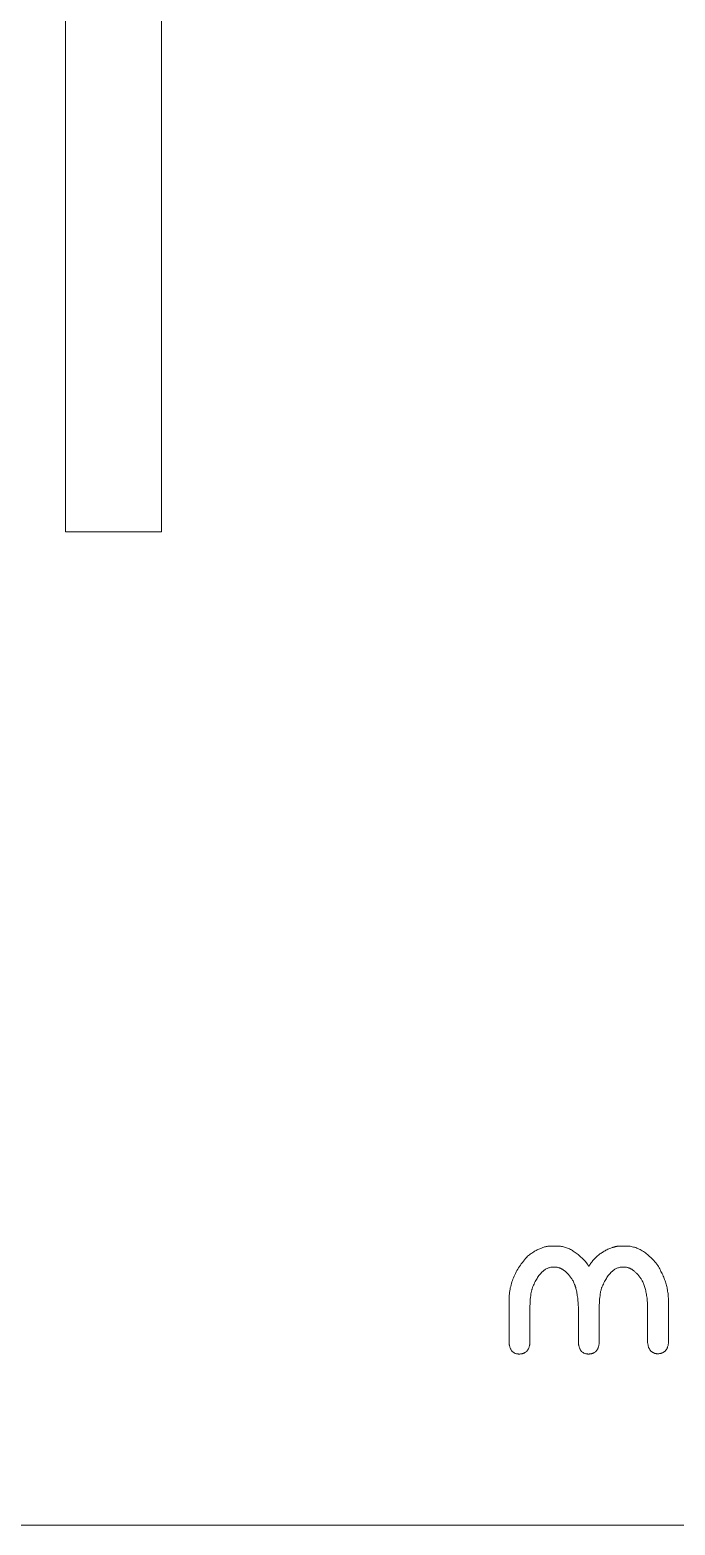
# Model space of a CAD drawing. Header units: metres. Extents: x -2538 to 7610, y -1082 to -498.
# Drawn here: x 6187.2 to 6238.1, y -1081.9 to -963.8 of the extents above; entities that cross this region are included whole.
import ezdxf

# ---------------------------------------------------------------- set-up
doc = ezdxf.new("R2010")
doc.units = ezdxf.units.M
doc.linetypes.add('AUSGEZOGEN', pattern=[0])
doc.layers.add('Standard', color=7, linetype='AUSGEZOGEN', lineweight=25)

msp = doc.modelspace()

# ---------------------------------------------------------------- linework, layer by layer
at = {"layer": 'Standard', "color": 7, "linetype": 'AUSGEZOGEN', "lineweight": 13}
for points in [[(5769.26, -1081.87), (6331.26, -1081.87), (6331.26, -519.87), (5769.26, -519.87), (5769.26, -1081.87)], [(6190.04, -888.71), (6197.62, -888.71), (6197.62, -1003.47), (6190.04, -1003.47), (6190.04, -888.71)], [(6228.44, -1059.84), (6228.44, -1059.84), (6228.44, -1059.84), (6228.44, -1059.84), (6228.45, -1059.84), (6228.46, -1059.84), (6228.47, -1059.84), (6228.48, -1059.84), (6228.49, -1059.84), (6228.51, -1059.84), (6228.52, -1059.84), (6228.54, -1059.84), (6228.55, -1059.84), (6228.57, -1059.84), (6228.58, -1059.84), (6228.6, -1059.84), (6228.62, -1059.84), (6228.63, -1059.84), (6228.65, -1059.84), (6228.66, -1059.84), (6228.68, -1059.84), (6228.69, -1059.84), (6228.71, -1059.84), (6228.72, -1059.84), (6228.73, -1059.84), (6228.74, -1059.84), (6228.75, -1059.84), (6228.75, -1059.84), (6228.76, -1059.84), (6228.76, -1059.84), (6228.76, -1059.84), (6228.85, -1059.84), (6228.93, -1059.84), (6229.01, -1059.85), (6229.09, -1059.86), (6229.17, -1059.87), (6229.25, -1059.89), (6229.33, -1059.9), (6229.41, -1059.93), (6229.49, -1059.95), (6229.57, -1059.98), (6229.65, -1060.01), (6229.73, -1060.04), (6229.8, -1060.07), (6229.88, -1060.11), (6229.96, -1060.15), (6230.04, -1060.19), (6230.11, -1060.24), (6230.19, -1060.29), (6230.27, -1060.34), (6230.34, -1060.4), (6230.42, -1060.45), (6230.49, -1060.51), (6230.57, -1060.58), (6230.64, -1060.64), (6230.72, -1060.71), (6230.79, -1060.78), (6230.87, -1060.85), (6230.94, -1060.93), (6231.01, -1061.01), (6231.09, -1061.09), (6231.1, -1061.11), (6231.12, -1061.13), (6231.13, -1061.15), (6231.14, -1061.16), (6231.15, -1061.18), (6231.17, -1061.19), (6231.18, -1061.21), (6231.19, -1061.22), (6231.2, -1061.24), (6231.21, -1061.25), (6231.22, -1061.26), (6231.23, -1061.28), (6231.24, -1061.29), (6231.24, -1061.3), (6231.25, -1061.31), (6231.26, -1061.32), (6231.27, -1061.33), (6231.27, -1061.34), (6231.28, -1061.35), (6231.28, -1061.36), (6231.29, -1061.37), (6231.29, -1061.38), (6231.29, -1061.38), (6231.3, -1061.39), (6231.3, -1061.4), (6231.3, -1061.4), (6231.3, -1061.41), (6231.31, -1061.41), (6231.31, -1061.42), (6231.31, -1061.42), (6231.31, -1061.42), (6231.31, -1061.42), (6231.31, -1061.42), (6231.31, -1061.42), (6231.31, -1061.42), (6231.31, -1061.42), (6231.31, -1061.42), (6231.32, -1061.42), (6231.32, -1061.42), (6231.32, -1061.42), (6231.32, -1061.42), (6231.33, -1061.42), (6231.33, -1061.42), (6231.33, -1061.42), (6231.33, -1061.42), (6231.34, -1061.42), (6231.34, -1061.42), (6231.34, -1061.42), (6231.34, -1061.42), (6231.35, -1061.42), (6231.35, -1061.42), (6231.35, -1061.42), (6231.35, -1061.42), (6231.36, -1061.42), (6231.36, -1061.42), (6231.36, -1061.42), (6231.36, -1061.42), (6231.36, -1061.42), (6231.36, -1061.42), (6231.36, -1061.42), (6231.4, -1061.36), (6231.44, -1061.29), (6231.48, -1061.23), (6231.52, -1061.17), (6231.57, -1061.11), (6231.61, -1061.05), (6231.66, -1060.99), (6231.71, -1060.93), (6231.76, -1060.88), (6231.81, -1060.82), (6231.86, -1060.77), (6231.92, -1060.71), (6231.97, -1060.66), (6232.03, -1060.61), (6232.09, -1060.56), (6232.15, -1060.52), (6232.21, -1060.47), (6232.28, -1060.42), (6232.34, -1060.38), (6232.41, -1060.34), (6232.48, -1060.3), (6232.55, -1060.25), (6232.62, -1060.22), (6232.69, -1060.18), (6232.77, -1060.14), (6232.84, -1060.1), (6232.92, -1060.07), (6233, -1060.04), (6233.08, -1060), (6233.17, -1059.97), (6233.19, -1059.96), (6233.21, -1059.96), (6233.24, -1059.95), (6233.26, -1059.94), (6233.28, -1059.93), (6233.31, -1059.92), (6233.33, -1059.92), (6233.36, -1059.91), (6233.38, -1059.9), (6233.41, -1059.9), (6233.43, -1059.89), (6233.45, -1059.89), (6233.48, -1059.88), (6233.5, -1059.87), (6233.53, -1059.87), (6233.55, -1059.87), (6233.58, -1059.86), (6233.6, -1059.86), (6233.63, -1059.85), (6233.65, -1059.85), (6233.68, -1059.85), (6233.7, -1059.85), (6233.73, -1059.84), (6233.75, -1059.84), (6233.78, -1059.84), (6233.8, -1059.84), (6233.83, -1059.84), (6233.85, -1059.84), (6233.88, -1059.84), (6233.9, -1059.84), (6233.91, -1059.84), (6233.91, -1059.84), (6233.91, -1059.84), (6233.92, -1059.84), (6233.93, -1059.84), (6233.94, -1059.84), (6233.95, -1059.84), (6233.96, -1059.84), (6233.97, -1059.84), (6233.99, -1059.84), (6234, -1059.84), (6234.02, -1059.84), (6234.04, -1059.84), (6234.05, -1059.84), (6234.07, -1059.84), (6234.08, -1059.84), (6234.1, -1059.84), (6234.12, -1059.84), (6234.13, -1059.84), (6234.15, -1059.84), (6234.16, -1059.84), (6234.17, -1059.84), (6234.19, -1059.84), (6234.2, -1059.84), (6234.21, -1059.84), (6234.22, -1059.84), (6234.22, -1059.84), (6234.23, -1059.84), (6234.23, -1059.84), (6234.23, -1059.84), (6234.32, -1059.84), (6234.41, -1059.84), (6234.5, -1059.85), (6234.59, -1059.86), (6234.68, -1059.88), (6234.77, -1059.9), (6234.86, -1059.92), (6234.95, -1059.94), (6235.04, -1059.97), (6235.12, -1060.01), (6235.21, -1060.04), (6235.3, -1060.08), (6235.38, -1060.12), (6235.47, -1060.17), (6235.55, -1060.22), (6235.64, -1060.27), (6235.72, -1060.33), (6235.8, -1060.39), (6235.89, -1060.45), (6235.97, -1060.52), (6236.05, -1060.59), (6236.13, -1060.66), (6236.22, -1060.74), (6236.3, -1060.82), (6236.38, -1060.9), (6236.46, -1060.99), (6236.54, -1061.08), (6236.62, -1061.17), (6236.7, -1061.27), (6236.78, -1061.37), (6236.83, -1061.46), (6236.88, -1061.56), (6236.94, -1061.65), (6236.99, -1061.74), (6237.03, -1061.84), (6237.08, -1061.93), (6237.12, -1062.02), (6237.17, -1062.12), (6237.21, -1062.21), (6237.25, -1062.3), (6237.28, -1062.4), (6237.32, -1062.49), (6237.35, -1062.58), (6237.38, -1062.67), (6237.41, -1062.77), (6237.44, -1062.86), (6237.46, -1062.95), (6237.49, -1063.04), (6237.51, -1063.13), (6237.53, -1063.22), (6237.55, -1063.31), (6237.56, -1063.41), (6237.58, -1063.5), (6237.59, -1063.59), (6237.6, -1063.68), (6237.61, -1063.77), (6237.61, -1063.86), (6237.62, -1063.95), (6237.62, -1064.04), (6237.62, -1064.13), (6237.62, -1064.14), (6237.62, -1064.17), (6237.62, -1064.22), (6237.62, -1064.29), (6237.62, -1064.38), (6237.62, -1064.48), (6237.62, -1064.59), (6237.62, -1064.72), (6237.62, -1064.86), (6237.62, -1065), (6237.62, -1065.15), (6237.62, -1065.31), (6237.62, -1065.48), (6237.62, -1065.64), (6237.62, -1065.81), (6237.62, -1065.98), (6237.62, -1066.14), (6237.62, -1066.31), (6237.62, -1066.47), (6237.62, -1066.62), (6237.62, -1066.77), (6237.62, -1066.9), (6237.62, -1067.03), (6237.62, -1067.14), (6237.62, -1067.24), (6237.62, -1067.33), (6237.62, -1067.4), (6237.62, -1067.45), (6237.62, -1067.48), (6237.62, -1067.49), (6237.62, -1067.55), (6237.61, -1067.6), (6237.6, -1067.65), (6237.59, -1067.7), (6237.57, -1067.75), (6237.56, -1067.8), (6237.54, -1067.84), (6237.53, -1067.88), (6237.51, -1067.92), (6237.49, -1067.96), (6237.47, -1068), (6237.44, -1068.03), (6237.42, -1068.07), (6237.39, -1068.1), (6237.37, -1068.13), (6237.34, -1068.16), (6237.31, -1068.18), (6237.28, -1068.2), (6237.24, -1068.23), (6237.21, -1068.25), (6237.17, -1068.26), (6237.13, -1068.28), (6237.09, -1068.29), (6237.05, -1068.31), (6237.01, -1068.32), (6236.97, -1068.32), (6236.92, -1068.33), (6236.87, -1068.34), (6236.82, -1068.34), (6236.78, -1068.34), (6236.73, -1068.34), (6236.69, -1068.34), (6236.64, -1068.33), (6236.6, -1068.32), (6236.56, -1068.32), (6236.52, -1068.31), (6236.49, -1068.29), (6236.45, -1068.28), (6236.42, -1068.26), (6236.38, -1068.25), (6236.35, -1068.23), (6236.32, -1068.2), (6236.29, -1068.18), (6236.26, -1068.16), (6236.24, -1068.13), (6236.21, -1068.1), (6236.18, -1068.07), (6236.16, -1068.03), (6236.14, -1068), (6236.12, -1067.96), (6236.1, -1067.92), (6236.08, -1067.88), (6236.06, -1067.84), (6236.05, -1067.8), (6236.03, -1067.75), (6236.02, -1067.7), (6236.01, -1067.65), (6236, -1067.6), (6235.99, -1067.55), (6235.98, -1067.49), (6235.98, -1067.48), (6235.98, -1067.46), (6235.98, -1067.42), (6235.98, -1067.37), (6235.98, -1067.31), (6235.98, -1067.24), (6235.98, -1067.15), (6235.98, -1067.06), (6235.98, -1066.96), (6235.98, -1066.85), (6235.98, -1066.74), (6235.98, -1066.63), (6235.98, -1066.51), (6235.98, -1066.38), (6235.98, -1066.26), (6235.98, -1066.14), (6235.98, -1066.02), (6235.98, -1065.9), (6235.98, -1065.78), (6235.98, -1065.67), (6235.98, -1065.56), (6235.98, -1065.46), (6235.98, -1065.37), (6235.98, -1065.29), (6235.98, -1065.21), (6235.98, -1065.15), (6235.98, -1065.1), (6235.98, -1065.06), (6235.98, -1065.04), (6235.98, -1065.03), (6235.98, -1064.9), (6235.98, -1064.77), (6235.98, -1064.65), (6235.97, -1064.53), (6235.97, -1064.41), (6235.96, -1064.29), (6235.95, -1064.18), (6235.94, -1064.07), (6235.93, -1063.96), (6235.92, -1063.86), (6235.9, -1063.75), (6235.89, -1063.65), (6235.87, -1063.56), (6235.85, -1063.46), (6235.83, -1063.37), (6235.81, -1063.28), (6235.79, -1063.2), (6235.77, -1063.11), (6235.74, -1063.03), (6235.71, -1062.95), (6235.69, -1062.88), (6235.66, -1062.81), (6235.63, -1062.74), (6235.6, -1062.67), (6235.56, -1062.6), (6235.53, -1062.54), (6235.49, -1062.48), (6235.46, -1062.43), (6235.42, -1062.37), (6235.38, -1062.32), (6235.34, -1062.27), (6235.3, -1062.22), (6235.26, -1062.17), (6235.22, -1062.12), (6235.18, -1062.07), (6235.14, -1062.03), (6235.1, -1061.99), (6235.06, -1061.95), (6235.02, -1061.91), (6234.98, -1061.87), (6234.94, -1061.83), (6234.9, -1061.8), (6234.86, -1061.77), (6234.82, -1061.74), (6234.78, -1061.71), (6234.73, -1061.68), (6234.69, -1061.66), (6234.65, -1061.64), (6234.61, -1061.61), (6234.57, -1061.6), (6234.53, -1061.58), (6234.49, -1061.56), (6234.44, -1061.55), (6234.4, -1061.54), (6234.36, -1061.53), (6234.32, -1061.52), (6234.28, -1061.51), (6234.23, -1061.51), (6234.19, -1061.5), (6234.15, -1061.5), (6234.15, -1061.5), (6234.15, -1061.5), (6234.15, -1061.5), (6234.14, -1061.5), (6234.14, -1061.5), (6234.13, -1061.5), (6234.13, -1061.5), (6234.12, -1061.5), (6234.11, -1061.5), (6234.11, -1061.5), (6234.1, -1061.5), (6234.09, -1061.5), (6234.08, -1061.5), (6234.08, -1061.5), (6234.07, -1061.5), (6234.06, -1061.5), (6234.05, -1061.5), (6234.04, -1061.5), (6234.04, -1061.5), (6234.03, -1061.5), (6234.02, -1061.5), (6234.01, -1061.5), (6234.01, -1061.5), (6234, -1061.5), (6234, -1061.5), (6233.99, -1061.5), (6233.99, -1061.5), (6233.99, -1061.5), (6233.99, -1061.5), (6233.99, -1061.5), (6233.92, -1061.51), (6233.86, -1061.51), (6233.8, -1061.52), (6233.74, -1061.53), (6233.68, -1061.55), (6233.62, -1061.57), (6233.56, -1061.59), (6233.5, -1061.61), (6233.45, -1061.64), (6233.39, -1061.67), (6233.33, -1061.71), (6233.28, -1061.75), (6233.22, -1061.79), (6233.17, -1061.84), (6233.12, -1061.89), (6233.07, -1061.94), (6233.01, -1062), (6232.96, -1062.06), (6232.91, -1062.12), (6232.86, -1062.18), (6232.81, -1062.25), (6232.76, -1062.33), (6232.72, -1062.4), (6232.67, -1062.48), (6232.62, -1062.57), (6232.58, -1062.65), (6232.53, -1062.74), (6232.49, -1062.84), (6232.44, -1062.93), (6232.4, -1063.04), (6232.38, -1063.07), (6232.37, -1063.11), (6232.35, -1063.15), (6232.34, -1063.19), (6232.32, -1063.24), (6232.31, -1063.28), (6232.3, -1063.33), (6232.29, -1063.38), (6232.27, -1063.43), (6232.26, -1063.49), (6232.25, -1063.54), (6232.24, -1063.6), (6232.23, -1063.66), (6232.22, -1063.73), (6232.22, -1063.79), (6232.21, -1063.86), (6232.2, -1063.93), (6232.19, -1064), (6232.19, -1064.07), (6232.18, -1064.14), (6232.18, -1064.22), (6232.17, -1064.3), (6232.17, -1064.38), (6232.16, -1064.46), (6232.16, -1064.55), (6232.16, -1064.64), (6232.16, -1064.72), (6232.16, -1064.82), (6232.15, -1064.91), (6232.15, -1065), (6232.15, -1065.01), (6232.15, -1065.04), (6232.15, -1065.07), (6232.15, -1065.13), (6232.15, -1065.19), (6232.15, -1065.27), (6232.15, -1065.35), (6232.15, -1065.45), (6232.15, -1065.55), (6232.15, -1065.66), (6232.15, -1065.77), (6232.15, -1065.89), (6232.15, -1066.01), (6232.15, -1066.14), (6232.15, -1066.26), (6232.15, -1066.39), (6232.15, -1066.51), (6232.15, -1066.63), (6232.15, -1066.75), (6232.15, -1066.87), (6232.15, -1066.98), (6232.15, -1067.08), (6232.15, -1067.17), (6232.15, -1067.26), (6232.15, -1067.33), (6232.15, -1067.4), (6232.15, -1067.45), (6232.15, -1067.49), (6232.15, -1067.51), (6232.15, -1067.52), (6232.15, -1067.58), (6232.14, -1067.63), (6232.13, -1067.68), (6232.12, -1067.73), (6232.11, -1067.78), (6232.09, -1067.82), (6232.08, -1067.87), (6232.06, -1067.91), (6232.04, -1067.95), (6232.02, -1067.99), (6232, -1068.03), (6231.98, -1068.06), (6231.95, -1068.09), (6231.93, -1068.13), (6231.9, -1068.16), (6231.87, -1068.18), (6231.84, -1068.21), (6231.81, -1068.23), (6231.77, -1068.25), (6231.74, -1068.27), (6231.7, -1068.29), (6231.66, -1068.31), (6231.62, -1068.32), (6231.58, -1068.33), (6231.54, -1068.34), (6231.5, -1068.35), (6231.45, -1068.36), (6231.4, -1068.36), (6231.36, -1068.37), (6231.31, -1068.37), (6231.26, -1068.37), (6231.22, -1068.36), (6231.18, -1068.36), (6231.13, -1068.35), (6231.09, -1068.34), (6231.06, -1068.33), (6231.02, -1068.32), (6230.98, -1068.31), (6230.95, -1068.29), (6230.91, -1068.27), (6230.88, -1068.25), (6230.85, -1068.23), (6230.82, -1068.21), (6230.79, -1068.18), (6230.77, -1068.16), (6230.74, -1068.13), (6230.72, -1068.09), (6230.69, -1068.06), (6230.67, -1068.03), (6230.65, -1067.99), (6230.63, -1067.95), (6230.61, -1067.91), (6230.6, -1067.87), (6230.58, -1067.82), (6230.57, -1067.78), (6230.55, -1067.73), (6230.54, -1067.68), (6230.53, -1067.63), (6230.52, -1067.58), (6230.51, -1067.52), (6230.51, -1067.51), (6230.51, -1067.49), (6230.51, -1067.45), (6230.51, -1067.4), (6230.51, -1067.34), (6230.51, -1067.26), (6230.51, -1067.18), (6230.51, -1067.08), (6230.51, -1066.98), (6230.51, -1066.87), (6230.51, -1066.76), (6230.51, -1066.64), (6230.51, -1066.52), (6230.51, -1066.4), (6230.51, -1066.28), (6230.51, -1066.15), (6230.51, -1066.03), (6230.51, -1065.91), (6230.51, -1065.79), (6230.51, -1065.68), (6230.51, -1065.57), (6230.51, -1065.47), (6230.51, -1065.37), (6230.51, -1065.29), (6230.51, -1065.22), (6230.51, -1065.15), (6230.51, -1065.1), (6230.51, -1065.06), (6230.51, -1065.04), (6230.51, -1065.03), (6230.51, -1064.9), (6230.51, -1064.77), (6230.51, -1064.65), (6230.5, -1064.53), (6230.5, -1064.41), (6230.49, -1064.29), (6230.48, -1064.18), (6230.47, -1064.07), (6230.46, -1063.96), (6230.45, -1063.86), (6230.43, -1063.75), (6230.42, -1063.65), (6230.4, -1063.56), (6230.38, -1063.46), (6230.36, -1063.37), (6230.34, -1063.28), (6230.32, -1063.2), (6230.3, -1063.11), (6230.27, -1063.03), (6230.25, -1062.95), (6230.22, -1062.88), (6230.19, -1062.81), (6230.16, -1062.74), (6230.13, -1062.67), (6230.1, -1062.6), (6230.06, -1062.54), (6230.03, -1062.48), (6229.99, -1062.43), (6229.95, -1062.37), (6229.91, -1062.32), (6229.87, -1062.27), (6229.83, -1062.22), (6229.79, -1062.17), (6229.75, -1062.12), (6229.71, -1062.07), (6229.67, -1062.03), (6229.63, -1061.99), (6229.59, -1061.95), (6229.55, -1061.91), (6229.51, -1061.87), (6229.47, -1061.83), (6229.43, -1061.8), (6229.39, -1061.77), (6229.35, -1061.74), (6229.31, -1061.71), (6229.27, -1061.68), (6229.22, -1061.66), (6229.18, -1061.64), (6229.14, -1061.61), (6229.1, -1061.6), (6229.06, -1061.58), (6229.02, -1061.56), (6228.98, -1061.55), (6228.93, -1061.54), (6228.89, -1061.53), (6228.85, -1061.52), (6228.81, -1061.51), (6228.77, -1061.51), (6228.72, -1061.5), (6228.68, -1061.5), (6228.68, -1061.5), (6228.68, -1061.5), (6228.68, -1061.5), (6228.67, -1061.5), (6228.67, -1061.5), (6228.66, -1061.5), (6228.66, -1061.5), (6228.65, -1061.5), (6228.65, -1061.5), (6228.64, -1061.5), (6228.63, -1061.5), (6228.62, -1061.5), (6228.62, -1061.5), (6228.61, -1061.5), (6228.6, -1061.5), (6228.59, -1061.5), (6228.58, -1061.5), (6228.58, -1061.5), (6228.57, -1061.5), (6228.56, -1061.5), (6228.55, -1061.5), (6228.55, -1061.5), (6228.54, -1061.5), (6228.53, -1061.5), (6228.53, -1061.5), (6228.53, -1061.5), (6228.52, -1061.5), (6228.52, -1061.5), (6228.52, -1061.5), (6228.52, -1061.5), (6228.45, -1061.51), (6228.39, -1061.51), (6228.33, -1061.52), (6228.27, -1061.53), (6228.21, -1061.55), (6228.15, -1061.57), (6228.09, -1061.59), (6228.04, -1061.61), (6227.98, -1061.64), (6227.92, -1061.67), (6227.87, -1061.71), (6227.81, -1061.75), (6227.76, -1061.79), (6227.7, -1061.84), (6227.65, -1061.89), (6227.6, -1061.94), (6227.54, -1062), (6227.49, -1062.06), (6227.44, -1062.12), (6227.39, -1062.18), (6227.34, -1062.25), (6227.3, -1062.33), (6227.25, -1062.4), (6227.2, -1062.48), (6227.15, -1062.57), (6227.11, -1062.65), (6227.06, -1062.74), (6227.02, -1062.84), (6226.97, -1062.93), (6226.93, -1063.04), (6226.92, -1063.07), (6226.9, -1063.11), (6226.88, -1063.15), (6226.87, -1063.19), (6226.86, -1063.24), (6226.84, -1063.28), (6226.83, -1063.33), (6226.82, -1063.38), (6226.81, -1063.43), (6226.79, -1063.49), (6226.78, -1063.54), (6226.77, -1063.6), (6226.76, -1063.66), (6226.76, -1063.73), (6226.75, -1063.79), (6226.74, -1063.86), (6226.73, -1063.93), (6226.72, -1064), (6226.72, -1064.07), (6226.71, -1064.14), (6226.71, -1064.22), (6226.7, -1064.3), (6226.7, -1064.38), (6226.7, -1064.46), (6226.69, -1064.55), (6226.69, -1064.64), (6226.69, -1064.72), (6226.69, -1064.82), (6226.69, -1064.91), (6226.69, -1065), (6226.69, -1065.01), (6226.69, -1065.04), (6226.69, -1065.07), (6226.69, -1065.13), (6226.69, -1065.19), (6226.69, -1065.27), (6226.69, -1065.35), (6226.69, -1065.45), (6226.69, -1065.55), (6226.69, -1065.66), (6226.69, -1065.77), (6226.69, -1065.89), (6226.69, -1066.01), (6226.69, -1066.14), (6226.69, -1066.26), (6226.69, -1066.39), (6226.69, -1066.51), (6226.69, -1066.63), (6226.69, -1066.75), (6226.69, -1066.87), (6226.69, -1066.98), (6226.69, -1067.08), (6226.69, -1067.17), (6226.69, -1067.26), (6226.69, -1067.33), (6226.69, -1067.4), (6226.69, -1067.45), (6226.69, -1067.49), (6226.69, -1067.51), (6226.69, -1067.52), (6226.68, -1067.58), (6226.67, -1067.63), (6226.66, -1067.68), (6226.65, -1067.73), (6226.64, -1067.78), (6226.62, -1067.82), (6226.61, -1067.87), (6226.59, -1067.91), (6226.57, -1067.95), (6226.55, -1067.99), (6226.53, -1068.03), (6226.51, -1068.06), (6226.48, -1068.09), (6226.46, -1068.13), (6226.43, -1068.16), (6226.4, -1068.18), (6226.37, -1068.21), (6226.34, -1068.23), (6226.3, -1068.25), (6226.27, -1068.27), (6226.23, -1068.29), (6226.19, -1068.31), (6226.16, -1068.32), (6226.11, -1068.33), (6226.07, -1068.34), (6226.03, -1068.35), (6225.98, -1068.36), (6225.94, -1068.36), (6225.89, -1068.37), (6225.84, -1068.37), (6225.79, -1068.37), (6225.75, -1068.36), (6225.71, -1068.36), (6225.67, -1068.35), (6225.63, -1068.34), (6225.59, -1068.33), (6225.55, -1068.32), (6225.51, -1068.31), (6225.48, -1068.29), (6225.45, -1068.27), (6225.41, -1068.25), (6225.38, -1068.23), (6225.35, -1068.21), (6225.32, -1068.18), (6225.3, -1068.16), (6225.27, -1068.13), (6225.25, -1068.09), (6225.22, -1068.06), (6225.2, -1068.03), (6225.18, -1067.99), (6225.16, -1067.95), (6225.14, -1067.91), (6225.13, -1067.87), (6225.11, -1067.82), (6225.1, -1067.78), (6225.08, -1067.73), (6225.07, -1067.68), (6225.06, -1067.63), (6225.05, -1067.58), (6225.04, -1067.52), (6225.04, -1067.51), (6225.04, -1067.48), (6225.04, -1067.42), (6225.04, -1067.35), (6225.04, -1067.27), (6225.04, -1067.16), (6225.04, -1067.05), (6225.04, -1066.92), (6225.04, -1066.78), (6225.04, -1066.63), (6225.04, -1066.48), (6225.04, -1066.32), (6225.04, -1066.15), (6225.04, -1065.98), (6225.04, -1065.81), (6225.04, -1065.64), (6225.04, -1065.47), (6225.04, -1065.3), (6225.04, -1065.14), (6225.04, -1064.99), (6225.04, -1064.84), (6225.04, -1064.7), (6225.04, -1064.57), (6225.04, -1064.46), (6225.04, -1064.35), (6225.04, -1064.27), (6225.04, -1064.2), (6225.04, -1064.15), (6225.04, -1064.11), (6225.04, -1064.1), (6225.05, -1063.98), (6225.05, -1063.86), (6225.06, -1063.74), (6225.07, -1063.62), (6225.08, -1063.5), (6225.1, -1063.38), (6225.12, -1063.26), (6225.14, -1063.15), (6225.17, -1063.03), (6225.2, -1062.91), (6225.23, -1062.8), (6225.27, -1062.68), (6225.31, -1062.57), (6225.35, -1062.45), (6225.39, -1062.34), (6225.44, -1062.23), (6225.49, -1062.12), (6225.55, -1062), (6225.6, -1061.89), (6225.66, -1061.78), (6225.73, -1061.67), (6225.79, -1061.56), (6225.86, -1061.46), (6225.94, -1061.35), (6226.01, -1061.24), (6226.09, -1061.13), (6226.17, -1061.03), (6226.26, -1060.92), (6226.35, -1060.82), (6226.44, -1060.71), (6226.51, -1060.65), (6226.58, -1060.6), (6226.65, -1060.54), (6226.71, -1060.49), (6226.78, -1060.44), (6226.85, -1060.4), (6226.92, -1060.35), (6226.99, -1060.31), (6227.06, -1060.26), (6227.12, -1060.22), (6227.19, -1060.19), (6227.26, -1060.15), (6227.32, -1060.12), (6227.39, -1060.08), (6227.46, -1060.05), (6227.52, -1060.03), (6227.59, -1060), (6227.66, -1059.98), (6227.72, -1059.95), (6227.79, -1059.93), (6227.85, -1059.91), (6227.92, -1059.9), (6227.98, -1059.88), (6228.05, -1059.87), (6228.11, -1059.86), (6228.18, -1059.85), (6228.24, -1059.84), (6228.31, -1059.84), (6228.37, -1059.84), (6228.44, -1059.84)]]:
    msp.add_lwpolyline(points, close=True, dxfattribs=at)

doc.saveas('drawing.dxf')
